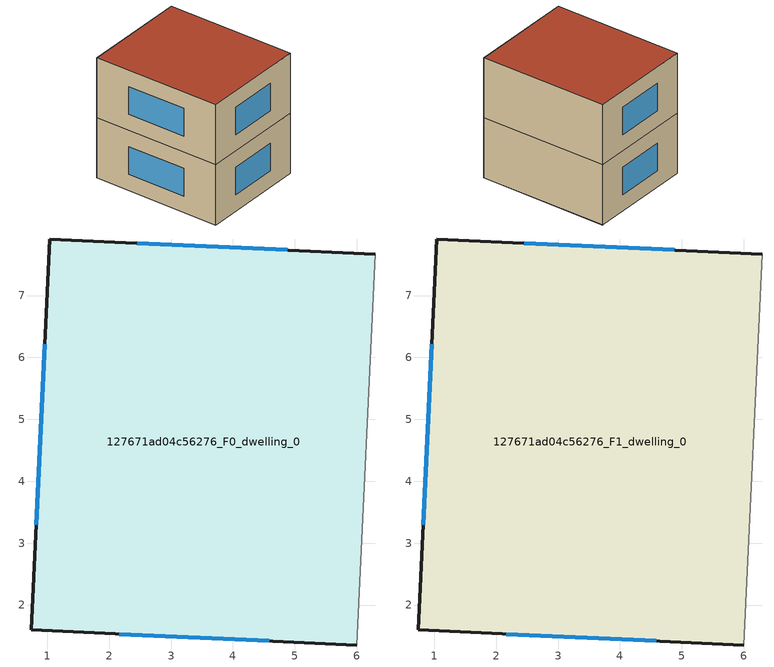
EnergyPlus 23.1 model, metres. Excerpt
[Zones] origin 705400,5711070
127671ad04c56276_F0_dwelling_0
 floor ground (EU_floor_Construction): 6.3,7.67 6,1.36 0.74,1.6 1.04,7.91 z0
 wall outside (EU_wall_Construction): 6.3,7.67 1.04,7.91 0.74,1.6 6,1.36 z0:3
 wall adiabatic (EU_wall_Construction): 6,1.36 6.3,7.67 z0:3
 window (EU_Window_Construction): 2.16,1.53 4.58,1.42 / 0.96,6.21 0.82,3.3 / 4.88,7.74 2.46,7.85 z0.81:2.19
127671ad04c56276_F1_dwelling_0
 floor to 127671ad04c56276_F0_dwelling_0 (EU_floor_Construction): 6.29,7.67 6,1.36 0.74,1.6 1.04,7.91 z3
 wall outside (EU_wall_Construction): 6.3,7.67 1.04,7.91 0.74,1.6 6,1.36 z3:6
 wall adiabatic (EU_wall_Construction): 6,1.36 6.3,7.67 z3:6
 window (EU_Window_Construction): 2.16,1.53 4.58,1.42 / 0.96,6.21 0.82,3.3 / 4.88,7.74 2.46,7.85 z3.81:5.19
 roof outside (EU_roof_Construction): 6,1.36 6.3,7.67 1.04,7.91 0.74,1.6 z6
shading: 6,1.35 6.29,7.67 z0:6
[Building]
EU S2 Campaign: North Axis=0; Terrain=City; Solar Distribution=FullExterior
[Site:Location]
London: Latitude=51.5; Longitude=-0.5; Time Zone=0; Elevation=25
[SizingPeriod:WeatherFileDays]
AnnualSizingPeriod: Begin Month=1; Begin Day of Month=1; End Month=12; End Day of Month=31; Day of Week for Start Day=Monday; Use Weather File Daylight Saving Period=No; Use Weather File Rain and Snow Indicators=No
[MATERIAL]
EU_InternalMass_Material: Roughness=MediumRough; Thickness=0.1; Conductivity=1; Density=1800; Specific Heat=900; Thermal Absorptance=0.9; Solar Absorptance=0.7; Visible Absorptance=0.7
[MATERIAL:NOMASS] Roughness=MediumRough; Thermal Absorptance=0.9; Solar Absorptance=0.7; Visible Absorptance=0.7
Name | Thermal Resistance
EU_wall_NoMass | 0.555556
EU_roof_NoMass | 0.510204
EU_floor_NoMass | 1.68919
[WINDOWMATERIAL:SIMPLEGLAZINGSYSTEM]
EU_Window_SimpleGlazing: UFactor=3.96; Solar Heat Gain Coefficient=0.85; Visible Transmittance=0.85
[CONSTRUCTION]
EU_wall_Construction: EU_wall_NoMass
EU_roof_Construction: EU_roof_NoMass
EU_floor_Construction: EU_floor_NoMass
EU_Window_Construction: EU_Window_SimpleGlazing
EU_InternalMass_Construction: EU_InternalMass_Material
[ZONE] Type=1; Multiplier=1; Ceiling Height=autocalculate; Volume=99.7888; Floor Area=autocalculate; Part of Total Floor Area=Yes
127671ad04c56276_F0_dwelling_0; 127671ad04c56276_F1_dwelling_0
[INTERNALMASS] Construction=EU_InternalMass_Construction; Surface Area=33.2631
Name | Zone or ZoneList
127671ad04c56276_F0_dwelling_0_EU_InternalMass | 127671ad04c56276_F0_dwelling_0
127671ad04c56276_F1_dwelling_0_EU_InternalMass | 127671ad04c56276_F1_dwelling_0
[OTHEREQUIPMENT] Fuel Type=Electricity; Design Level Calculation Method=Watts/Area; Power per Zone Floor Area=1; Fraction Latent=0; Fraction Radiant=0; Fraction Lost=0; Carbon Dioxide Generation Rate=0; EndUse Subcategory=EU_Step8_InternalGains
Name | Zone or ZoneList or Space or SpaceList | Schedule
EU_Step8_InternalGain_127671ad04c56276_F0_dwelling_0_f000 | 127671ad04c56276_F0_dwelling_0 | EU_Step8_GainSchedule_127671ad04c56276_F0_dwelling_0_f000
EU_Step8_InternalGain_127671ad04c56276_F1_dwelling_0_f000 | 127671ad04c56276_F1_dwelling_0 | EU_Step8_GainSchedule_127671ad04c56276_F1_dwelling_0_f000
[ZONEVENTILATION:DESIGNFLOWRATE] Schedule=EU_AlwaysOn; Design Flow Rate Calculation Method=AirChanges/Hour; Air Changes per Hour=0.48; Ventilation Type=Natural; Fan Pressure Rise=0; Fan Total Efficiency=1; Constant Term Coefficient=1; Temperature Term Coefficient=0; Velocity Term Coefficient=0; Velocity Squared Term Coefficient=0; Minimum Indoor Temperature=-100; Maximum Indoor Temperature=100; Delta Temperature=-100; Minimum Outdoor Temperature=-100; Maximum Outdoor Temperature=100; Maximum Wind Speed=40
Name | Zone or ZoneList or Space or SpaceList
EU_ConstantAir_127671ad04c56276_F0_dwelling_0 | 127671ad04c56276_F0_dwelling_0
EU_ConstantAir_127671ad04c56276_F1_dwelling_0 | 127671ad04c56276_F1_dwelling_0
[HVACTEMPLATE:THERMOSTAT] Constant Heating Setpoint=20; Constant Cooling Setpoint=50
EU_HeatOnly_127671ad04c56276_F0_dwelling_0; EU_HeatOnly_127671ad04c56276_F1_dwelling_0
[HVACTEMPLATE:ZONE:IDEALLOADSAIRSYSTEM] System Availability Schedule=EU_AlwaysOn; Maximum Heating Supply Air Temperature=50; Minimum Cooling Supply Air Temperature=13; Maximum Heating Supply Air Humidity Ratio=0.0156; Minimum Cooling Supply Air Humidity Ratio=0.0077; Heating Limit=NoLimit; Cooling Limit=NoLimit; Heating Availability Schedule=EU_AlwaysOn; Cooling Availability Schedule=EU_CoolingOff; Dehumidification Control Type=ConstantSensibleHeatRatio; Cooling Sensible Heat Ratio=0.7; Dehumidification Setpoint=60; Humidification Control Type=None; Humidification Setpoint=30; Outdoor Air Method=None; Outdoor Air Flow Rate per Person=0.00944; Outdoor Air Flow Rate per Zone Floor Area=0; Outdoor Air Flow Rate per Zone=0; Demand Controlled Ventilation Type=None; Outdoor Air Economizer Type=NoEconomizer; Heat Recovery Type=None; Sensible Heat Recovery Effectiveness=0.7; Latent Heat Recovery Effectiveness=0.65
Name | Template Thermostat
127671ad04c56276_F0_dwelling_0 | EU_HeatOnly_127671ad04c56276_F0_dwelling_0
127671ad04c56276_F1_dwelling_0 | EU_HeatOnly_127671ad04c56276_F1_dwelling_0
[SIZING:ZONE] Zone Cooling Design Supply Air Temperature Input Method=SupplyAirTemperature; Zone Cooling Design Supply Air Temperature=13; Zone Heating Design Supply Air Temperature Input Method=SupplyAirTemperature; Zone Heating Design Supply Air Temperature=50; Zone Cooling Design Supply Air Humidity Ratio=0.008; Zone Heating Design Supply Air Humidity Ratio=0.008; Cooling Design Air Flow Method=DesignDay; Cooling Design Air Flow Rate=0; Cooling Minimum Air Flow per Zone Floor Area=0.000762; Cooling Minimum Air Flow=0; Cooling Minimum Air Flow Fraction=0.2; Heating Design Air Flow Method=DesignDay; Heating Design Air Flow Rate=0; Heating Maximum Air Flow per Zone Floor Area=0.002032; Heating Maximum Air Flow=0.141576; Heating Maximum Air Flow Fraction=0.3; Account for Dedicated Outdoor Air System=No; Dedicated Outdoor Air System Control Strategy=NeutralSupplyAir; Dedicated Outdoor Air Low Setpoint Temperature for Design=autosize; Dedicated Outdoor Air High Setpoint Temperature for Design=autosize; Zone Load Sizing Method=Sensible Load Only No Latent Load; Zone Latent Cooling Design Supply Air Humidity Ratio Input Method=HumidityRatioDifference; Zone Cooling Design Supply Air Humidity Ratio Difference=0.005; Zone Latent Heating Design Supply Air Humidity Ratio Input Method=HumidityRatioDifference; Zone Humidification Design Supply Air Humidity Ratio Difference=0.005
127671ad04c56276_F0_dwelling_0; 127671ad04c56276_F1_dwelling_0
[SCHEDULE:CONSTANT]
Name | Hourly Value
EU_AlwaysOn | 1
EU_CoolingOff | 0
[SCHEDULE:FILE] Column Number=1; Rows to Skip at Top=0; Number of Hours of Data=8760; Column Separator=Comma; Interpolate to Timestep=No; Minutes per Item=60; Adjust Schedule for Daylight Savings=Yes
Name | File
EU_Step8_GainSchedule_127671ad04c56276_F0_dwelling_0_f000 | ../../schedules/127671ad04c56276/127671ad04c56276_F0_dwelling_0_f000_gain.csv
EU_Step8_GainSchedule_127671ad04c56276_F1_dwelling_0_f000 | ../../schedules/127671ad04c56276/127671ad04c56276_F1_dwelling_0_f000_gain.csv
